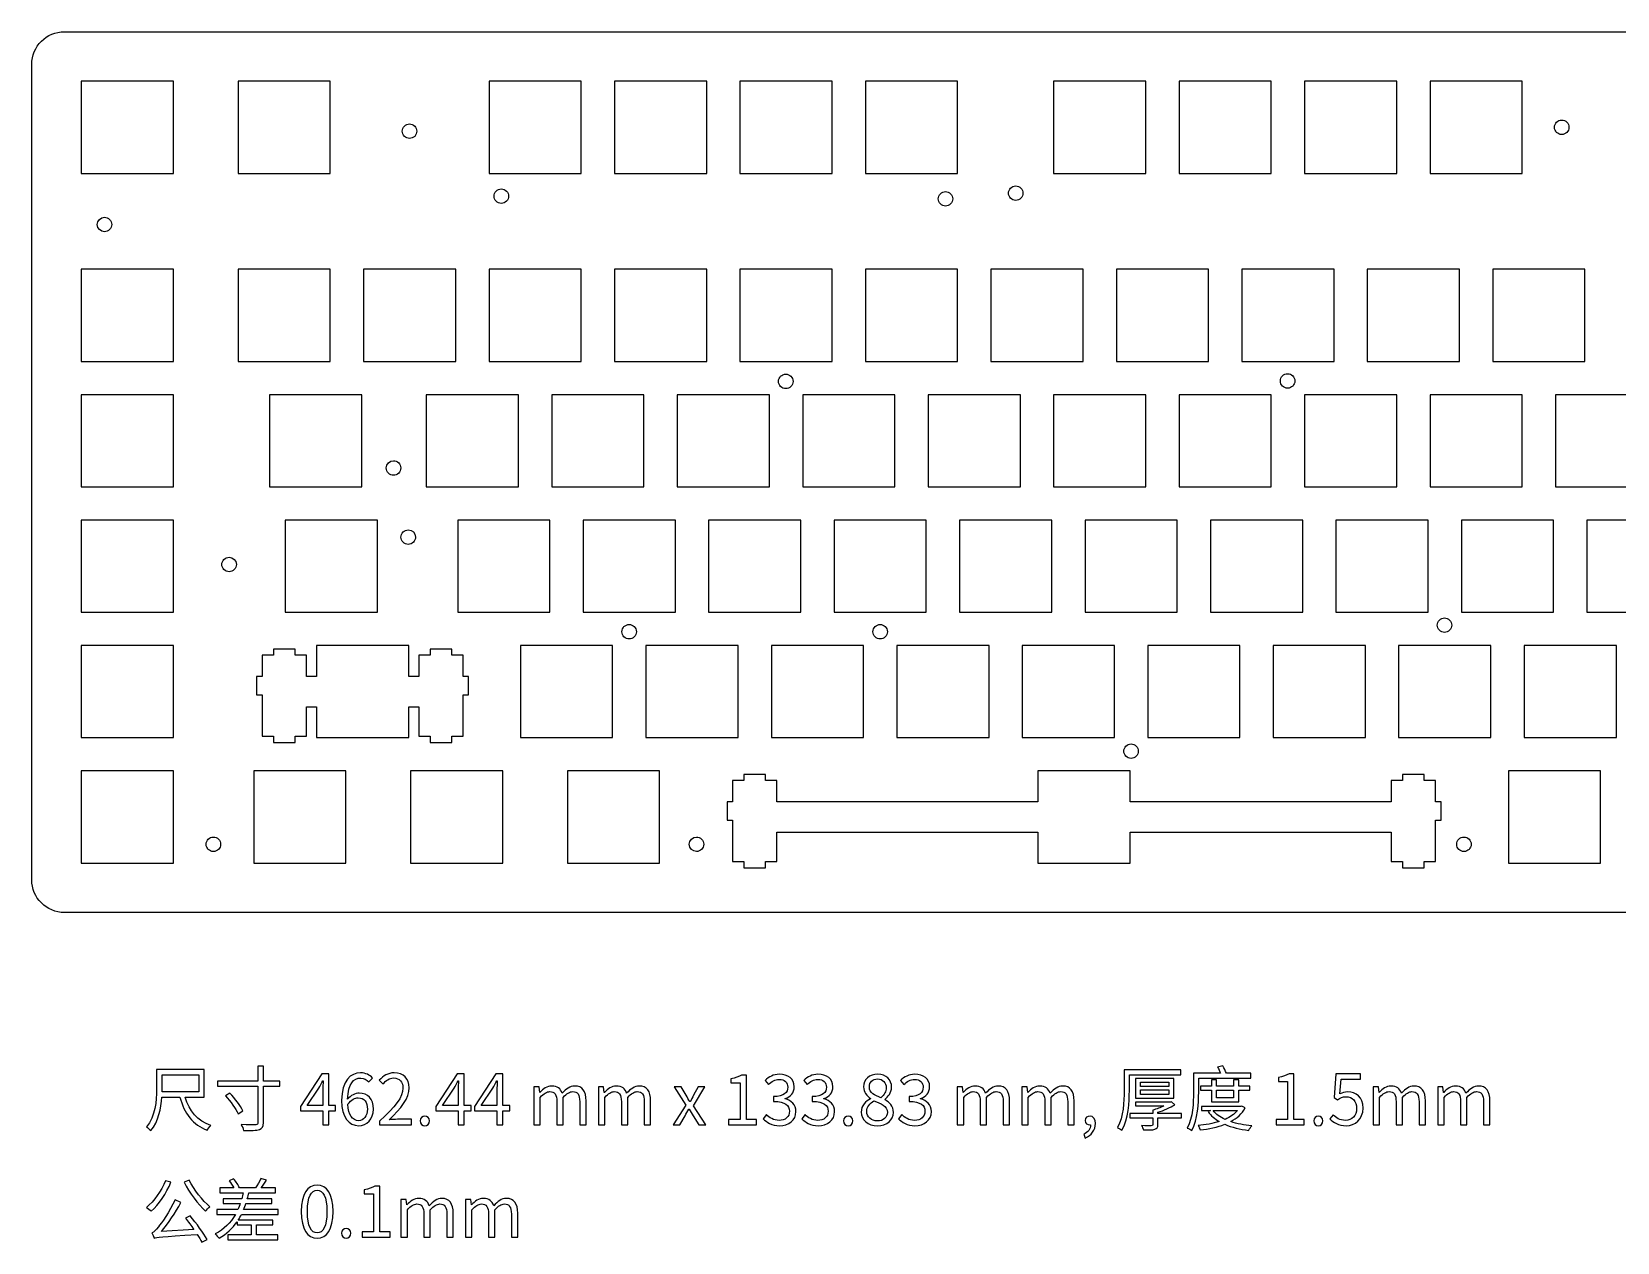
# Model space of a CAD drawing. Extents: x 0 to 462, y 16 to 200.
# Drawn here: x 0 to 240.7, y 16.1 to 200 of the extents above; entities that cross this region are included whole.
import ezdxf

# ---------------------------------------------------------------- set-up
doc = ezdxf.new("R2010")
doc.units = 0
doc.layers.get('0').update_dxf_attribs({"linetype": 'CONTINUOUS'})

msp = doc.modelspace()

# ---------------------------------------------------------------- linework, layer by layer
at = {"color": 7}
for points in [[(5, 200.000002), (457.44, 200.000002)], [(0, 71.17), (0, 195.000002)], [(457.44, 66.17), (5, 66.17)], [(18.940913, 42.30871), (18.940913, 39.31372)], [(23.311692, 38.14959), (26.169102, 38.14959), (26.169102, 42.30871), (18.940913, 42.30871)], [(34.349761, 42.81669), (34.349761, 40.56251), (28.190455, 40.56251), (28.190455, 39.77937), (34.349761, 39.77937), (34.349761, 34.26563)], [(35.185818, 34.26566), (35.185818, 39.7794), (37.683406, 39.7794), (37.683406, 40.56254), (35.185818, 40.56254), (35.185818, 42.81672), (34.349761, 42.81669)], [(51.197911, 40.43552), (51.748227, 41.02816)], [(105.81682, 33.92697), (110.07119, 33.92697), (110.07119, 34.73128), (108.51548, 34.73128), (108.51548, 41.47265), (107.77467, 41.47265)], [(165.87539, 42.26638), (165.87539, 39.14439)], [(166.65853, 39.14439), (166.65853, 41.52557), (174.4582, 41.52557), (174.4582, 42.26638), (165.87539, 42.26638)], [(180.49052, 41.76897), (176.3949, 41.76897), (176.3949, 38.87982)], [(177.18862, 38.8904), (177.18862, 41.01758), (185.09413, 41.01758), (185.09413, 41.76897), (181.39008, 41.76897)], [(180.86093, 42.86961), (180.0672, 42.67911)], [(188.94634, 33.92697), (193.20071, 33.92697), (193.20071, 34.73128), (191.64501, 34.73128), (191.64501, 41.68431), (190.9042, 41.68431)], [(189.29558, 41.13399), (189.29558, 40.52018), (190.68196, 40.52018), (190.68196, 34.73128), (188.94634, 34.73128), (188.94634, 33.92697)], [(198.64038, 38.61524), (198.84145, 40.85884), (201.76236, 40.85884), (201.76236, 41.68431), (197.99481, 41.68431), (197.74082, 38.06492), (198.25939, 37.73685)], [(30.074229, 38.72107), (29.4075, 38.30833)], [(44.191961, 36.8373), (41.810786, 36.8373), (43.578147, 39.48305)], [(44.191964, 39.21847), (44.191961, 36.8373)], [(44.202544, 40.62601), (44.244874, 40.62601)], [(52.7642, 40.68949), (53.325099, 40.13917)], [(64.754739, 36.8373), (62.373564, 36.8373), (64.140925, 39.48305)], [(64.754742, 39.21847), (64.754739, 36.8373)], [(64.765322, 40.62601), (64.807652, 40.62601)], [(70.628309, 36.8373), (68.247134, 36.8373), (70.014495, 39.48305)], [(70.628312, 39.21847), (70.628309, 36.8373)], [(70.638892, 40.62601), (70.681222, 40.62601)], [(77.158034, 38.83748), (77.136864, 38.83748), (77.041614, 39.67354), (76.247889, 39.67354), (76.247896, 33.92697)], [(86.957896, 38.83748), (86.936726, 38.83748), (86.841476, 39.67354), (86.047751, 39.67354), (86.047758, 33.92697)], [(99.371786, 38.41416), (98.599227, 39.67354), (97.5515, 39.67354), (99.297695, 36.92196), (97.403338, 33.92697)], [(100.451245, 35.27101), (101.297885, 33.92697), (102.356185, 33.92697), (100.461825, 36.82671), (102.208025, 39.67354), (101.202635, 39.67354), (100.493575, 38.41416)], [(106.16606, 40.91175), (106.16606, 40.29794), (107.55243, 40.29794), (107.55243, 34.73128), (105.81682, 34.73128), (105.81682, 33.92697)], [(111.35174, 40.66831), (111.8703, 40.0545)], [(117.2253, 40.66831), (117.74387, 40.0545)], [(131.91451, 40.66831), (132.43308, 40.0545)], [(141.44981, 38.83748), (141.42861, 38.83748), (141.33341, 39.67354), (140.53968, 39.67354), (140.53967, 33.92697)], [(151.24967, 38.83748), (151.22847, 38.83748), (151.13327, 39.67354), (150.33955, 39.67354), (150.33954, 33.92697)], [(204.58802, 38.83748), (204.56682, 38.83748), (204.47162, 39.67354), (203.67789, 39.67354), (203.67788, 33.92697)], [(214.38789, 38.83748), (214.36669, 38.83748), (214.27149, 39.67354), (213.47776, 39.67354), (213.47775, 33.92697)], [(19.755804, 38.14959), (22.496801, 38.14959)], [(76.247896, 33.92697), (77.221532, 33.92697), (77.221532, 38.09667)], [(79.729703, 37.44053), (79.729703, 33.92697), (80.692756, 33.92697), (80.692756, 38.09667)], [(83.21151, 37.44053), (83.21151, 33.92697), (84.174563, 33.92697), (84.174563, 37.56752)], [(86.047758, 33.92697), (87.021394, 33.92697), (87.021394, 38.09667)], [(89.529565, 37.44053), (89.529565, 33.92697), (90.492618, 33.92697), (90.492618, 38.09667)], [(93.011372, 37.44053), (93.011372, 33.92697), (93.974425, 33.92697), (93.974425, 37.56752)], [(99.77393, 36.29756), (99.82685, 36.29756)], [(99.985595, 37.45111), (99.932685, 37.45111)], [(112.64286, 38.22364), (112.64286, 37.47225)], [(114.39964, 37.86385), (114.39964, 37.90615)], [(118.51643, 38.22364), (118.51643, 37.47225)], [(120.27321, 37.86385), (120.27321, 37.90615)], [(127.35324, 37.93789), (127.35324, 37.89559)], [(129.53334, 37.74743), (129.53334, 37.78973)], [(133.20564, 38.22364), (133.20564, 37.47225)], [(134.96242, 37.86385), (134.96242, 37.90615)], [(140.53967, 33.92697), (141.51331, 33.92697), (141.51331, 38.09667)], [(144.02148, 37.44053), (144.02148, 33.92697), (144.98453, 33.92697), (144.98453, 38.09667)], [(147.50328, 37.44053), (147.50328, 33.92697), (148.46634, 33.92697), (148.46634, 37.56752)], [(150.33954, 33.92697), (151.31317, 33.92697), (151.31317, 38.09667)], [(153.82134, 37.44053), (153.82134, 33.92697), (154.7844, 33.92697), (154.7844, 38.09667)], [(157.30315, 37.44053), (157.30315, 33.92697), (158.2662, 33.92697), (158.2662, 37.56752)], [(170.21442, 36.15998), (170.21442, 35.63083), (166.72203, 35.63083), (166.72203, 34.99585), (170.21442, 34.99585), (170.21442, 33.97989)], [(173.55865, 36.98547), (173.07183, 37.40879), (172.9025, 37.36649), (167.57925, 37.36649), (167.57925, 36.78442), (171.91828, 36.78442)], [(184.2369, 36.49864), (183.7395, 36.76322), (183.60192, 36.73152), (177.59078, 36.73147)], [(177.59078, 36.73147), (177.59078, 36.07532), (178.96657, 36.07532), (178.60675, 35.92716)], [(203.67788, 33.92697), (204.65152, 33.92697), (204.65152, 38.09667)], [(207.15969, 37.44053), (207.15969, 33.92697), (208.12274, 33.92697), (208.12274, 38.09667)], [(210.6415, 37.44053), (210.6415, 33.92697), (211.60455, 33.92697), (211.60455, 37.56752)], [(213.47775, 33.92697), (214.45139, 33.92697), (214.45139, 38.09667)], [(216.95956, 37.44053), (216.95956, 33.92697), (217.92261, 33.92697), (217.92261, 38.09667)], [(220.44136, 37.44053), (220.44136, 33.92697), (221.40442, 33.92697), (221.40442, 37.56752)], [(31.344189, 35.60967), (32.063833, 36.06474)], [(52.806532, 33.92697), (57.685295, 33.92697), (57.685295, 34.76303), (55.536946, 34.76303)], [(52.806532, 34.49843), (52.806532, 33.92697)], [(97.403338, 33.92697), (98.419306, 33.92697), (99.191865, 35.27101)], [(111.5634, 35.48264), (111.066, 34.85825)], [(117.43696, 35.48264), (116.93956, 34.85825)], [(132.12617, 35.48264), (131.62877, 34.85825)], [(160.66855, 33.90581), (160.78496, 33.91641)], [(170.98698, 33.95873), (170.98698, 34.99586), (174.59578, 34.99586), (174.59578, 35.63084), (170.98698, 35.63084), (170.98698, 35.8425)], [(179.37931, 36.07532), (183.07277, 36.07532)], [(197.60324, 35.45092), (197.11642, 34.81594)], [(159.72666, 32.4877), (159.95949, 31.9162)], [(21.142177, 25.19786), (20.295537, 25.43068)], [(23.90434, 25.51538), (23.131781, 25.19789)], [(30.666877, 24.34066), (28.56086, 24.34066), (28.56086, 23.61044), (32.106165, 23.61044)], [(30.656294, 25.71645), (29.968399, 25.43071)], [(33.979356, 24.34066), (31.545266, 24.34066)], [(32.952805, 23.61044), (36.995511, 23.61044), (36.995511, 24.34066), (34.857745, 24.34066)], [(35.65147, 25.49421), (34.783664, 25.75879)], [(50.150194, 16.8479), (54.40456, 16.8479), (54.40456, 17.65221), (52.848859, 17.65221), (52.848859, 24.60524), (52.108049, 24.60524)], [(22.655546, 22.1394), (21.78774, 22.5098)], [(31.883922, 22.7003), (29.068844, 22.7003), (29.068844, 21.99124), (31.672262, 21.99124)], [(32.518902, 21.99124), (36.476944, 21.99124), (36.476944, 22.7003), (32.730562, 22.7003)], [(50.499433, 24.05492), (50.499433, 23.44111), (51.885806, 23.44111), (51.885806, 17.65221), (50.150194, 17.65221), (50.150194, 16.8479)], [(56.97623, 21.75841), (56.95506, 21.75841), (56.85981, 22.59447), (56.066085, 22.59447), (56.066092, 16.8479)], [(66.776096, 21.75841), (66.754926, 21.75841), (66.659676, 22.59447), (65.865951, 22.59447), (65.865958, 16.8479)], [(24.073668, 20.0863), (23.332858, 19.74764)], [(31.301857, 21.04935), (28.084625, 21.04935), (28.084625, 20.30854), (30.931452, 20.30854)], [(31.185444, 19.18674), (31.185444, 18.71051), (33.32321, 18.71051), (33.32321, 17.19714), (29.788488, 17.19714), (29.788488, 16.45633), (37.365916, 16.45633), (37.365916, 17.19714), (34.148684, 17.19714), (34.148684, 18.71051), (36.593357, 18.71051), (36.593357, 19.45132), (31.354772, 19.45132)], [(31.84159, 20.30854), (37.397665, 20.30854), (37.397665, 21.04935), (32.180246, 21.04935)], [(56.066092, 16.8479), (57.039728, 16.8479), (57.039728, 21.0176)], [(59.547899, 20.36146), (59.547899, 16.8479), (60.510952, 16.8479), (60.510952, 21.0176)], [(63.029706, 20.36146), (63.029706, 16.8479), (63.992759, 16.8479), (63.992759, 20.48845)], [(65.865958, 16.8479), (66.839594, 16.8479), (66.839594, 21.0176)], [(69.347765, 20.36146), (69.347765, 16.8479), (70.310818, 16.8479), (70.310818, 21.0176)], [(72.829572, 20.36146), (72.829572, 16.8479), (73.792625, 16.8479), (73.792625, 20.48845)], [(24.634567, 18.00145), (19.681723, 17.71571)], [(25.841029, 16.07534), (26.624171, 16.49866)]]:
    msp.add_lwpolyline(points, dxfattribs=at)
for points in [[(5, 200.000002)], [(7.526, 192.474), (7.526, 178.474), (21.526, 178.474), (21.526, 192.474)], [(31.338, 192.474), (31.338, 178.474), (45.338, 178.474), (45.338, 192.474)], [(69.438, 192.474), (69.438, 178.474), (83.438, 178.474), (83.438, 192.474)], [(88.488, 192.474), (88.488, 178.474), (102.49, 178.474), (102.49, 192.474)], [(107.54, 192.474), (107.54, 178.474), (121.54, 178.474), (121.54, 192.474)], [(126.59, 192.474), (126.59, 178.474), (140.59, 178.474), (140.59, 192.474)], [(155.16, 192.474), (155.16, 178.474), (169.16, 178.474), (169.16, 192.474)], [(174.21, 192.474), (174.21, 178.474), (188.21, 178.474), (188.21, 192.474)], [(193.26, 192.474), (193.26, 178.474), (207.26, 178.474), (207.26, 192.474)], [(212.31, 192.474), (212.31, 178.474), (226.31, 178.474), (226.31, 192.474)], [(233.41, 185.474)], [(58.469, 184.879)], [(72.401003, 175.013)], [(139.85, 174.605)], [(150.51, 175.474001)], [(12.153, 170.702999)], [(7.526, 163.899), (7.526, 149.899), (21.526, 149.899), (21.526, 163.899)], [(31.338, 163.899), (31.338, 149.899), (45.338, 149.899), (45.338, 163.899)], [(50.388, 163.899), (50.388, 149.899), (64.388, 149.899), (64.388, 163.899)], [(69.438, 163.899), (69.438, 149.899), (83.438, 149.899), (83.438, 163.899)], [(88.488, 163.899), (88.488, 149.899), (102.49, 149.899), (102.49, 163.899)], [(107.54, 163.899), (107.54, 149.899), (121.54, 149.899), (121.54, 163.899)], [(126.59, 163.899), (126.59, 149.899), (140.59, 149.899), (140.59, 163.899)], [(145.64, 163.899), (145.64, 149.899), (159.64, 149.899), (159.64, 163.899)], [(164.69, 163.899), (164.69, 149.899), (178.69, 149.899), (178.69, 163.899)], [(183.74, 163.899), (183.74, 149.899), (197.74, 149.899), (197.74, 163.899)], [(202.79, 163.899), (202.79, 149.899), (216.79, 149.899), (216.79, 163.899)], [(221.84, 163.899), (221.84, 149.899), (235.84, 149.899), (235.84, 163.899)], [(115.59, 146.868999)], [(191.79, 146.939999)], [(7.526, 144.849), (7.526, 130.849), (21.526, 130.849), (21.526, 144.849)], [(36.101, 144.849), (36.101, 130.849), (50.101, 130.849), (50.101, 144.849)], [(59.913, 144.849), (59.913, 130.849), (73.913, 130.849), (73.913, 144.849)], [(78.963, 144.849), (78.963, 130.849), (92.963, 130.849), (92.963, 144.849)], [(98.013, 144.849), (98.013, 130.849), (112.01, 130.849), (112.01, 144.849)], [(117.06, 144.849), (117.06, 130.849), (131.06, 130.849), (131.06, 144.849)], [(136.11, 144.849), (136.11, 130.849), (150.11, 130.849), (150.11, 144.849)], [(155.16, 144.849), (155.16, 130.849), (169.16, 130.849), (169.16, 144.849)], [(174.21, 144.849), (174.21, 130.849), (188.21, 130.849), (188.21, 144.849)], [(193.26, 144.849), (193.26, 130.849), (207.26, 130.849), (207.26, 144.849)], [(212.31, 144.849), (212.31, 130.849), (226.31, 130.849), (226.31, 144.849)], [(231.36, 144.849), (231.36, 130.849), (245.36, 130.849), (245.36, 144.849)], [(56.038999, 133.714996)], [(7.526, 125.799), (7.526, 111.799), (21.526, 111.799), (21.526, 125.799)], [(38.482, 125.799), (38.482, 111.799), (52.482, 111.799), (52.482, 125.799)], [(64.676, 125.799), (64.676, 111.799), (78.676, 111.799), (78.676, 125.799)], [(83.726, 125.799), (83.726, 111.799), (97.726, 111.799), (97.726, 125.799)], [(102.78, 125.799), (102.78, 111.799), (116.78, 111.799), (116.78, 125.799)], [(121.83, 125.799), (121.83, 111.799), (135.83, 111.799), (135.83, 125.799)], [(140.88, 125.799), (140.88, 111.799), (154.88, 111.799), (154.88, 125.799)], [(159.93, 125.799), (159.93, 111.799), (173.93, 111.799), (173.93, 125.799)], [(178.98, 125.799), (178.98, 111.799), (192.98, 111.799), (192.98, 125.799)], [(198.03, 125.799), (198.03, 111.799), (212.03, 111.799), (212.03, 125.799)], [(217.08, 125.799), (217.08, 111.799), (231.08, 111.799), (231.08, 125.799)], [(236.13, 125.799), (236.13, 111.799), (250.13, 111.799), (250.13, 125.799)], [(58.269998, 123.213997)], [(31.069, 119.058998)], [(91.806001, 108.836998)], [(129.93, 108.836998)], [(215.60999, 109.836998)], [(7.526, 106.749), (7.526, 92.75), (21.526, 92.75), (21.526, 106.749)], [(34.969, 105.279), (34.969, 102.049), (34.144, 102.049), (34.144, 99.25), (34.969, 99.25), (34.969, 92.98), (36.694, 92.98), (36.694, 92), (39.994, 92), (39.994, 92.98), (41.719, 92.98), (41.719, 97.45), (43.244, 97.45), (43.244, 92.75), (57.244, 92.75), (57.244, 97.45), (58.769, 97.45), (58.769, 92.98), (60.494, 92.98), (60.494, 92), (63.794, 92), (63.794, 92.98), (65.519, 92.98), (65.519, 99.25), (66.344, 99.25), (66.344, 102.049), (65.519, 102.049), (65.519, 105.279), (63.794, 105.279), (63.794, 106.199), (60.494, 106.199), (60.494, 105.279), (58.769, 105.279), (58.769, 102.049), (57.244, 102.049), (57.244, 106.749), (43.244, 106.749), (43.244, 102.049), (41.719, 102.049), (41.719, 105.279), (39.994, 105.279), (39.994, 106.199), (36.694, 106.199), (36.694, 105.279)], [(74.201, 106.749), (74.201, 92.75), (88.201, 92.75), (88.201, 106.749)], [(93.251, 106.749), (93.251, 92.75), (107.25, 92.75), (107.25, 106.749)], [(112.3, 106.749), (112.3, 92.75), (126.3, 92.75), (126.3, 106.749)], [(131.35, 106.749), (131.35, 92.75), (145.35, 92.75), (145.35, 106.749)], [(150.4, 106.749), (150.4, 92.75), (164.4, 92.75), (164.4, 106.749)], [(169.45, 106.749), (169.45, 92.75), (183.45, 92.75), (183.45, 106.749)], [(188.5, 106.749), (188.5, 92.75), (202.5, 92.75), (202.5, 106.749)], [(207.55, 106.749), (207.55, 92.75), (221.55, 92.75), (221.55, 106.749)], [(226.6, 106.749), (226.6, 92.75), (240.6, 92.75), (240.6, 106.749)], [(168.02, 90.69)], [(7.526, 87.7), (7.526, 73.7), (21.526, 73.7), (21.526, 87.7)], [(33.719, 87.7), (33.719, 73.7), (47.719, 73.7), (47.719, 87.7)], [(57.532, 87.7), (57.532, 73.7), (71.532, 73.7), (71.532, 87.7)], [(81.344, 87.7), (81.344, 73.7), (95.344, 73.7), (95.344, 87.7)], [(106.41, 86.23), (106.41, 83), (105.58, 83), (105.58, 80.2), (106.41, 80.2), (106.41, 73.93), (108.13, 73.93), (108.13, 72.95), (111.43, 72.95), (111.43, 73.93), (113.16, 73.93), (113.16, 78.4), (152.78, 78.4), (152.78, 73.7), (166.78, 73.7), (166.78, 78.4), (206.41, 78.4), (206.41, 73.93), (208.13, 73.93), (208.13, 72.95), (211.43, 72.95), (211.43, 73.93), (213.16, 73.93), (213.16, 80.2), (213.98, 80.2), (213.98, 83), (213.16, 83), (213.16, 86.23), (211.43, 86.23), (211.43, 87.15), (208.13, 87.15), (208.13, 86.23), (206.41, 86.23), (206.41, 83), (166.78, 83), (166.78, 87.7), (152.78, 87.7), (152.78, 83), (113.16, 83), (113.16, 86.23), (111.43, 86.23), (111.43, 87.15), (108.13, 87.15), (108.13, 86.23)], [(224.22, 87.7), (224.22, 73.7), (238.22, 73.7), (238.22, 87.7)], [(28.682001, 76.55)], [(102.04, 76.55)], [(218.56001, 76.55)], [(19.787553, 41.52557), (25.354211, 41.52557), (25.354211, 38.92215), (19.787553, 38.92215), (19.787553, 39.31372)], [(44.191961, 33.92697), (45.102099, 33.92697), (45.102099, 36.06474), (46.139233, 36.06474), (46.139233, 36.8373), (45.102099, 36.8373), (45.102099, 41.68431), (44.033216, 41.68431), (40.805401, 36.69972), (40.805401, 36.06474), (44.191961, 36.06474)], [(64.754739, 33.92697), (65.664877, 33.92697), (65.664877, 36.06474), (66.702011, 36.06474), (66.702011, 36.8373), (65.664877, 36.8373), (65.664877, 41.68431), (64.595994, 41.68431), (61.368179, 36.69972), (61.368179, 36.06474), (64.754739, 36.06474)], [(70.628309, 33.92697), (71.538447, 33.92697), (71.538447, 36.06474), (72.575581, 36.06474), (72.575581, 36.8373), (71.538447, 36.8373), (71.538447, 41.68431), (70.469564, 41.68431), (67.241749, 36.69972), (67.241749, 36.06474), (70.628309, 36.06474)], [(167.611, 40.96467), (167.611, 37.96968), (173.41049, 37.96968), (173.41049, 40.96467)], [(168.37298, 40.42493), (172.63793, 40.42493), (172.63793, 39.73704), (168.37298, 39.73704)], [(168.37298, 39.21847), (172.63793, 39.21847), (172.63793, 38.51999), (168.37298, 38.51999)], [(179.14648, 40.74242), (179.14648, 39.8217), (177.44262, 39.8217), (177.44262, 39.16556), (179.14648, 39.16556), (179.14648, 37.40878), (183.26327, 37.40878), (183.26327, 39.16556), (184.97771, 39.16556), (184.97771, 39.8217), (183.26327, 39.8217), (183.26327, 40.74242), (182.48012, 40.74242), (182.48012, 39.8217), (179.90846, 39.8217), (179.90846, 40.74242)], [(182.48012, 39.16556), (182.48012, 38.04376), (179.90846, 38.04376), (179.90846, 39.16556)], [(47.991262, 37.03837)], [(128.94069, 38.03318)], [(170.21442, 36.16002)], [(49.652793, 33.78939)], [(59.685482, 33.78939)], [(113.54242, 33.78936)], [(119.41598, 33.78936)], [(123.97726, 33.78939)], [(128.41154, 33.78938)], [(128.42212, 34.50904)], [(134.10519, 33.78936)], [(195.35964, 33.78939)], [(199.60343, 33.78939)], [(23.90434, 25.51538)], [(43.345321, 17.49346)], [(18.570508, 16.69974)], [(43.345321, 16.71032)], [(47.747853, 16.71032)]]:
    msp.add_lwpolyline(points, close=True, dxfattribs=at)
for points in [[(0, 195.000002), (0, 197.770002), (2.23, 200.000002), (5, 200.000002)], [(56.268999, 184.879), (56.268999, 185.170738), (56.384892, 185.450527), (56.591182, 185.656817)], [(56.591182, 185.656817), (56.797472, 185.863107), (57.077261, 185.979), (57.368999, 185.979)], [(57.368999, 185.979), (57.660737, 185.979), (57.940527, 185.863108), (58.146817, 185.656818)], [(58.146817, 185.656818), (58.353107, 185.450528), (58.469, 185.170738), (58.469, 184.879)], [(231.21, 185.474), (231.21, 185.765738), (231.325893, 186.045527), (231.532183, 186.251817)], [(231.532183, 184.696183), (231.325893, 184.902473), (231.21, 185.182262), (231.21, 185.474)], [(231.532183, 186.251817), (231.738473, 186.458107), (232.018262, 186.574), (232.31, 186.574)], [(232.31, 186.574), (232.601738, 186.574), (232.881527, 186.458107), (233.087817, 186.251817)], [(233.087817, 186.251817), (233.294107, 186.045527), (233.41, 185.765738), (233.41, 185.474)], [(233.41, 185.474), (233.41, 185.182262), (233.294107, 184.902473), (233.087817, 184.696183)], [(56.591182, 184.101183), (56.384892, 184.307473), (56.268999, 184.587262), (56.268999, 184.879)], [(57.368999, 183.779), (57.077261, 183.779), (56.797472, 183.894893), (56.591182, 184.101183)], [(58.146817, 184.101182), (57.940527, 183.894892), (57.660737, 183.779), (57.368999, 183.779)], [(58.469, 184.879), (58.469, 184.587262), (58.353107, 184.307472), (58.146817, 184.101182)], [(232.31, 184.374), (232.018262, 184.374), (231.738473, 184.489893), (231.532183, 184.696183)], [(233.087817, 184.696183), (232.881527, 184.489893), (232.601738, 184.374), (232.31, 184.374)], [(70.201002, 175.013), (70.201002, 175.304738), (70.316894, 175.584528), (70.523185, 175.790818)], [(70.523185, 175.790818), (70.729475, 175.997109), (71.009265, 176.113001), (71.301003, 176.113001)], [(71.301003, 176.113001), (71.592741, 176.113001), (71.872531, 175.997108), (72.078821, 175.790818)], [(72.078821, 175.790818), (72.285111, 175.584528), (72.401003, 175.304738), (72.401003, 175.013)], [(148.31, 175.474001), (148.31, 175.765739), (148.425893, 176.045528), (148.632183, 176.251818)], [(148.632183, 176.251818), (148.838473, 176.458108), (149.118262, 176.574001), (149.41, 176.574001)], [(149.41, 176.574001), (149.701738, 176.574001), (149.981527, 176.458108), (150.187817, 176.251818)], [(150.187817, 176.251818), (150.394107, 176.045528), (150.51, 175.765739), (150.51, 175.474001)], [(70.523185, 174.235182), (70.316895, 174.441472), (70.201002, 174.721262), (70.201002, 175.013)], [(71.301003, 173.913), (71.009265, 173.913), (70.729475, 174.028892), (70.523185, 174.235182)], [(72.07882, 174.235183), (71.87253, 174.028893), (71.592741, 173.913), (71.301003, 173.913)], [(72.401003, 175.013), (72.401003, 174.721262), (72.28511, 174.441473), (72.07882, 174.235183)], [(137.65, 174.605), (137.65, 174.896738), (137.765893, 175.176527), (137.972183, 175.382817)], [(137.972183, 173.827183), (137.765893, 174.033473), (137.65, 174.313262), (137.65, 174.605)], [(137.972183, 175.382817), (138.178473, 175.589107), (138.458262, 175.705), (138.75, 175.705)], [(138.75, 173.505), (138.458262, 173.505), (138.178473, 173.620893), (137.972183, 173.827183)], [(138.75, 175.705), (139.041738, 175.705), (139.321527, 175.589107), (139.527817, 175.382817)], [(139.527817, 173.827183), (139.321527, 173.620893), (139.041738, 173.505), (138.75, 173.505)], [(139.527817, 175.382817), (139.734107, 175.176527), (139.85, 174.896738), (139.85, 174.605)], [(139.85, 174.605), (139.85, 174.313262), (139.734107, 174.033473), (139.527817, 173.827183)], [(148.632183, 174.696184), (148.425893, 174.902474), (148.31, 175.182263), (148.31, 175.474001)], [(149.41, 174.374001), (149.118262, 174.374001), (148.838473, 174.489894), (148.632183, 174.696184)], [(150.187817, 174.696184), (149.981527, 174.489894), (149.701738, 174.374001), (149.41, 174.374001)], [(150.51, 175.474001), (150.51, 175.182263), (150.394107, 174.902474), (150.187817, 174.696184)], [(9.953, 170.702999), (9.953, 171.310512), (10.445487, 171.802999), (11.053, 171.802999)], [(11.053, 171.802999), (11.344738, 171.802999), (11.624527, 171.687106), (11.830817, 171.480816)], [(11.830817, 171.480816), (12.037107, 171.274526), (12.153, 170.994737), (12.153, 170.702999)], [(11.053, 169.602999), (10.445487, 169.602999), (9.953, 170.095486), (9.953, 170.702999)], [(11.830817, 169.925182), (11.624527, 169.718892), (11.344738, 169.602999), (11.053, 169.602999)], [(12.153, 170.702999), (12.153, 170.411261), (12.037107, 170.131472), (11.830817, 169.925182)], [(113.39, 146.868999), (113.39, 147.160737), (113.505892, 147.440527), (113.712182, 147.646817)], [(113.712183, 146.091182), (113.505893, 146.297472), (113.39, 146.577261), (113.39, 146.868999)], [(113.712182, 147.646817), (113.918472, 147.853107), (114.198262, 147.969), (114.49, 147.969)], [(114.49, 147.969), (114.781738, 147.969), (115.061528, 147.853107), (115.267818, 147.646817)], [(115.59, 146.868999), (115.59, 146.577261), (115.474107, 146.297472), (115.267817, 146.091182)], [(115.267818, 147.646817), (115.474108, 147.440527), (115.59, 147.160737), (115.59, 146.868999)], [(189.59, 146.939999), (189.59, 147.231737), (189.705893, 147.511526), (189.912183, 147.717816)], [(189.912183, 146.162182), (189.705893, 146.368472), (189.59, 146.648261), (189.59, 146.939999)], [(189.912183, 147.717816), (190.118473, 147.924106), (190.398262, 148.039999), (190.69, 148.039999)], [(190.69, 148.039999), (190.981738, 148.039999), (191.261527, 147.924106), (191.467817, 147.717816)], [(191.467817, 147.717816), (191.674107, 147.511526), (191.79, 147.231737), (191.79, 146.939999)], [(191.79, 146.939999), (191.79, 146.648261), (191.674107, 146.368472), (191.467817, 146.162182)], [(114.49, 145.768999), (114.198262, 145.768999), (113.918473, 145.884892), (113.712183, 146.091182)], [(115.267817, 146.091182), (115.061527, 145.884892), (114.781738, 145.768999), (114.49, 145.768999)], [(190.69, 145.839999), (190.398262, 145.839999), (190.118473, 145.955892), (189.912183, 146.162182)], [(191.467817, 146.162182), (191.261527, 145.955892), (190.981738, 145.839999), (190.69, 145.839999)], [(53.838999, 133.714996), (53.838999, 134.322509), (54.331486, 134.814996), (54.938999, 134.814996)], [(54.161182, 132.937179), (53.954892, 133.143469), (53.838999, 133.423258), (53.838999, 133.714996)], [(54.938999, 132.614996), (54.647261, 132.614996), (54.367472, 132.730889), (54.161182, 132.937179)], [(54.938999, 134.814996), (55.230737, 134.814996), (55.510526, 134.699103), (55.716816, 134.492813)], [(55.716816, 132.937179), (55.510526, 132.730889), (55.230737, 132.614996), (54.938999, 132.614996)], [(55.716816, 134.492813), (55.923106, 134.286523), (56.038999, 134.006734), (56.038999, 133.714996)], [(56.038999, 133.714996), (56.038999, 133.423258), (55.923106, 133.143469), (55.716816, 132.937179)], [(56.069998, 123.213997), (56.069998, 123.505735), (56.185891, 123.785524), (56.392181, 123.991814)], [(56.392181, 122.43618), (56.185891, 122.64247), (56.069998, 122.922259), (56.069998, 123.213997)], [(56.392181, 123.991814), (56.598471, 124.198104), (56.87826, 124.313997), (57.169998, 124.313997)], [(57.169998, 124.313997), (57.777511, 124.313997), (58.269998, 123.82151), (58.269998, 123.213997)], [(58.269998, 123.213997), (58.269998, 122.922259), (58.154105, 122.64247), (57.947815, 122.43618)], [(57.169998, 122.113997), (56.87826, 122.113997), (56.598471, 122.22989), (56.392181, 122.43618)], [(57.947815, 122.43618), (57.741525, 122.22989), (57.461736, 122.113997), (57.169998, 122.113997)], [(28.869, 119.058998), (28.869, 119.350736), (28.984893, 119.630525), (29.191183, 119.836815)], [(29.191183, 118.281181), (28.984893, 118.487471), (28.869, 118.76726), (28.869, 119.058998)], [(29.191183, 119.836815), (29.397473, 120.043105), (29.677262, 120.158998), (29.969, 120.158998)], [(29.969, 117.958998), (29.677262, 117.958998), (29.397473, 118.074891), (29.191183, 118.281181)], [(29.969, 120.158998), (30.576513, 120.158998), (31.069, 119.666511), (31.069, 119.058998)], [(30.746817, 118.281181), (30.540527, 118.074891), (30.260738, 117.958998), (29.969, 117.958998)], [(31.069, 119.058998), (31.069, 118.76726), (30.953107, 118.487471), (30.746817, 118.281181)], [(213.732173, 110.614815), (213.938463, 110.821105), (214.218252, 110.936998), (214.50999, 110.936998)], [(214.50999, 110.936998), (214.801728, 110.936998), (215.081517, 110.821105), (215.287807, 110.614815)], [(89.606001, 108.836998), (89.606001, 109.128736), (89.721894, 109.408525), (89.928184, 109.614815)], [(89.928184, 108.059181), (89.721894, 108.265471), (89.606001, 108.54526), (89.606001, 108.836998)], [(89.928184, 109.614815), (90.134474, 109.821105), (90.414263, 109.936998), (90.706001, 109.936998)], [(90.706001, 109.936998), (90.997739, 109.936998), (91.277528, 109.821105), (91.483818, 109.614815)], [(91.483818, 109.614815), (91.690108, 109.408525), (91.806001, 109.128736), (91.806001, 108.836998)], [(91.806001, 108.836998), (91.806001, 108.54526), (91.690108, 108.265471), (91.483818, 108.059181)], [(127.73, 108.836998), (127.73, 109.128736), (127.845893, 109.408525), (128.052183, 109.614815)], [(128.052183, 108.059181), (127.845893, 108.265471), (127.73, 108.54526), (127.73, 108.836998)], [(128.052183, 109.614815), (128.258473, 109.821105), (128.538262, 109.936998), (128.83, 109.936998)], [(128.83, 109.936998), (129.121738, 109.936998), (129.401527, 109.821105), (129.607817, 109.614815)], [(129.607817, 109.614815), (129.814107, 109.408525), (129.93, 109.128736), (129.93, 108.836998)], [(129.93, 108.836998), (129.93, 108.54526), (129.814107, 108.265471), (129.607817, 108.059181)], [(213.40999, 109.836998), (213.40999, 110.128736), (213.525883, 110.408525), (213.732173, 110.614815)], [(213.732173, 109.059181), (213.525883, 109.265471), (213.40999, 109.54526), (213.40999, 109.836998)], [(214.50999, 108.736998), (214.218252, 108.736998), (213.938463, 108.852891), (213.732173, 109.059181)], [(215.287807, 109.059181), (215.081517, 108.852891), (214.801728, 108.736998), (214.50999, 108.736998)], [(215.287807, 110.614815), (215.494097, 110.408525), (215.60999, 110.128736), (215.60999, 109.836998)], [(215.60999, 109.836998), (215.60999, 109.54526), (215.494097, 109.265471), (215.287807, 109.059181)], [(90.706001, 107.736998), (90.414263, 107.736998), (90.134474, 107.852891), (89.928184, 108.059181)], [(91.483818, 108.059181), (91.277528, 107.852891), (90.997739, 107.736998), (90.706001, 107.736998)], [(128.83, 107.736998), (128.538262, 107.736998), (128.258473, 107.852891), (128.052183, 108.059181)], [(129.607817, 108.059181), (129.401527, 107.852891), (129.121738, 107.736998), (128.83, 107.736998)], [(166.142183, 91.467817), (166.348473, 91.674107), (166.628262, 91.79), (166.92, 91.79)], [(166.92, 91.79), (167.211738, 91.79), (167.491527, 91.674107), (167.697817, 91.467817)], [(165.82, 90.69), (165.82, 90.981738), (165.935893, 91.261527), (166.142183, 91.467817)], [(166.142183, 89.912183), (165.935893, 90.118473), (165.82, 90.398262), (165.82, 90.69)], [(166.92, 89.59), (166.628262, 89.59), (166.348473, 89.705893), (166.142183, 89.912183)], [(167.697817, 89.912183), (167.491527, 89.705893), (167.211738, 89.59), (166.92, 89.59)], [(167.697817, 91.467817), (167.904107, 91.261527), (168.02, 90.981738), (168.02, 90.69)], [(168.02, 90.69), (168.02, 90.398262), (167.904107, 90.118473), (167.697817, 89.912183)], [(26.482001, 76.55), (26.482001, 76.841738), (26.597894, 77.121527), (26.804184, 77.327817)], [(26.804184, 77.327817), (27.010474, 77.534107), (27.290263, 77.65), (27.582001, 77.65)], [(27.582001, 77.65), (27.873739, 77.65), (28.153528, 77.534107), (28.359818, 77.327817)], [(28.359818, 77.327817), (28.566108, 77.121527), (28.682001, 76.841738), (28.682001, 76.55)], [(99.840002, 76.55), (99.840002, 77.157512), (100.332488, 77.649999), (100.94, 77.65)], [(100.94, 77.65), (101.231738, 77.65), (101.511527, 77.534107), (101.717817, 77.327817)], [(101.717817, 77.327817), (101.924107, 77.121527), (102.04, 76.841738), (102.04, 76.55)], [(216.36001, 76.55), (216.36001, 76.841738), (216.475903, 77.121527), (216.682193, 77.327817)], [(216.682193, 77.327817), (216.888483, 77.534107), (217.168272, 77.65), (217.46001, 77.65)], [(217.46001, 77.65), (217.751748, 77.65), (218.031537, 77.534107), (218.237827, 77.327817)], [(218.237827, 77.327817), (218.444117, 77.121527), (218.56001, 76.841738), (218.56001, 76.55)], [(26.804184, 75.772183), (26.597894, 75.978473), (26.482001, 76.258262), (26.482001, 76.55)], [(27.582001, 75.45), (27.290263, 75.45), (27.010474, 75.565893), (26.804184, 75.772183)], [(28.359818, 75.772183), (28.153528, 75.565893), (27.873739, 75.45), (27.582001, 75.45)], [(28.682001, 76.55), (28.682001, 76.258262), (28.566108, 75.978473), (28.359818, 75.772183)], [(100.94, 75.45), (100.332488, 75.450001), (99.840002, 75.942488), (99.840002, 76.55)], [(101.717817, 75.772183), (101.511527, 75.565893), (101.231738, 75.45), (100.94, 75.45)], [(102.04, 76.55), (102.04, 76.258262), (101.924107, 75.978473), (101.717817, 75.772183)], [(216.682193, 75.772183), (216.475903, 75.978473), (216.36001, 76.258262), (216.36001, 76.55)], [(217.46001, 75.45), (217.168272, 75.45), (216.888483, 75.565893), (216.682193, 75.772183)], [(218.237827, 75.772183), (218.031537, 75.565893), (217.751748, 75.45), (217.46001, 75.45)], [(218.56001, 76.55), (218.56001, 76.258262), (218.444117, 75.978473), (218.237827, 75.772183)], [(5, 66.17), (2.23, 66.17), (0, 68.4), (0, 71.17)], [(49.927951, 41.82189), (48.425165, 41.82189), (47.059958, 40.66834), (47.059958, 37.63102)], [(47.970096, 37.81093), (48.012426, 40.21327), (48.890817, 41.02816), (49.970283, 41.02816)], [(51.748227, 41.02816), (51.314324, 41.49382), (50.732259, 41.82189), (49.927951, 41.82189)], [(49.970283, 41.02816), (50.435935, 41.02816), (50.901587, 40.79534), (51.197911, 40.43552)], [(55.050128, 41.82187), (54.065909, 41.82187), (53.388597, 41.37738), (52.7642, 40.68949)], [(53.325099, 40.13917), (53.759002, 40.65774), (54.298735, 41.03873), (54.933715, 41.03873)], [(54.933715, 41.03873), (55.896768, 41.03873), (56.36242, 40.39316), (56.36242, 39.50419)], [(57.31489, 39.54652), (57.31489, 40.92231), (56.436501, 41.82187), (55.050128, 41.82187)], [(107.77467, 41.47265), (107.35135, 41.21866), (106.85395, 41.03875), (106.16606, 40.91175)], [(113.51067, 41.6102), (112.6217, 41.6102), (111.9338, 41.20805), (111.35174, 40.66831)], [(115.77543, 39.70526), (115.77543, 40.91172), (114.82296, 41.6102), (113.51067, 41.6102)], [(119.38423, 41.6102), (118.49526, 41.6102), (117.80737, 41.20805), (117.2253, 40.66831)], [(121.649, 39.70526), (121.649, 40.91172), (120.69653, 41.6102), (119.38423, 41.6102)], [(128.4327, 41.61019), (127.22624, 41.61019), (126.30552, 40.83763), (126.30552, 39.68408)], [(130.55989, 39.61), (130.55989, 40.77413), (129.75558, 41.61019), (128.4327, 41.61019)], [(134.07344, 41.6102), (133.18447, 41.6102), (132.49658, 41.20805), (131.91451, 40.66831)], [(136.33821, 39.70526), (136.33821, 40.91172), (135.38574, 41.6102), (134.07344, 41.6102)], [(180.0672, 42.67911), (180.21536, 42.40395), (180.37411, 42.0653), (180.49052, 41.76897)], [(181.39008, 41.76897), (181.26308, 42.10763), (181.05142, 42.53095), (180.86093, 42.86961)], [(190.9042, 41.68431), (190.48088, 41.4409), (189.98348, 41.26099), (189.29558, 41.13399)], [(18.940913, 39.31372), (18.940913, 37.57811), (18.813917, 35.24985), (17.406378, 33.5989)], [(32.063833, 36.06474), (31.714594, 36.82671), (30.857371, 37.92735), (30.074229, 38.72107)], [(43.578147, 39.48305), (43.80039, 39.86403), (44.01205, 40.25561), (44.202544, 40.62601)], [(44.244874, 40.62601), (44.223704, 40.23444), (44.191964, 39.59946), (44.191964, 39.21847)], [(49.726874, 38.74224), (49.123643, 38.74224), (48.446331, 38.393), (47.970096, 37.81093)], [(51.885806, 36.30815), (51.885806, 37.93793), (51.039166, 38.74224), (49.726874, 38.74224)], [(56.36242, 39.50419), (56.36242, 38.17073), (55.240622, 36.62562), (52.806532, 34.49843)], [(54.266986, 34.68893), (56.087262, 36.41396), (57.31489, 37.99082), (57.31489, 39.54652)], [(64.140925, 39.48305), (64.363168, 39.86403), (64.574828, 40.25561), (64.765322, 40.62601)], [(64.807652, 40.62601), (64.786482, 40.23444), (64.754742, 39.59946), (64.754742, 39.21847)], [(70.014495, 39.48305), (70.236738, 39.86403), (70.448398, 40.25561), (70.638892, 40.62601)], [(70.681222, 40.62601), (70.660052, 40.23444), (70.628312, 39.59946), (70.628312, 39.21847)], [(78.946561, 39.8217), (78.258666, 39.8217), (77.666018, 39.3878), (77.158034, 38.83748)], [(77.221532, 38.09667), (77.740099, 38.68932), (78.226917, 38.97506), (78.66082, 38.97506)], [(78.66082, 38.97506), (79.391047, 38.97506), (79.729703, 38.51999), (79.729703, 37.44053)], [(80.534011, 38.72107), (80.301185, 39.39838), (79.835533, 39.8217), (78.946561, 39.8217)], [(82.438951, 39.8217), (81.72989, 39.8217), (81.137242, 39.36663), (80.534011, 38.72107)], [(80.692756, 38.09667), (81.232489, 38.68932), (81.698141, 38.97506), (82.142627, 38.97506)], [(82.142627, 38.97506), (82.872854, 38.97506), (83.21151, 38.51999), (83.21151, 37.44053)], [(84.174563, 37.56752), (84.174563, 39.02798), (83.613664, 39.8217), (82.438951, 39.8217)], [(88.746423, 39.8217), (88.058528, 39.8217), (87.46588, 39.3878), (86.957896, 38.83748)], [(87.021394, 38.09667), (87.539961, 38.68932), (88.026779, 38.97506), (88.460682, 38.97506)], [(88.460682, 38.97506), (89.190909, 38.97506), (89.529565, 38.51999), (89.529565, 37.44053)], [(90.333873, 38.72107), (90.101047, 39.39838), (89.635395, 39.8217), (88.746423, 39.8217)], [(92.238813, 39.8217), (91.529752, 39.8217), (90.937104, 39.36663), (90.333873, 38.72107)], [(90.492618, 38.09667), (91.032351, 38.68932), (91.498003, 38.97506), (91.942489, 38.97506)], [(91.942489, 38.97506), (92.672716, 38.97506), (93.011372, 38.51999), (93.011372, 37.44053)], [(93.974425, 37.56752), (93.974425, 39.02798), (93.413526, 39.8217), (92.238813, 39.8217)], [(111.8703, 40.0545), (112.31479, 40.50957), (112.85452, 40.82706), (113.47892, 40.82706)], [(114.79121, 39.63118), (114.79121, 38.83745), (114.25148, 38.22364), (112.64286, 38.22364)], [(113.47892, 40.82706), (114.29381, 40.82706), (114.79121, 40.36141), (114.79121, 39.63118)], [(114.39964, 37.90615), (115.21453, 38.20247), (115.77543, 38.78454), (115.77543, 39.70526)], [(117.74387, 40.0545), (118.18836, 40.50957), (118.72809, 40.82706), (119.35249, 40.82706)], [(120.66478, 39.63118), (120.66478, 38.83745), (120.12504, 38.22364), (118.51643, 38.22364)], [(119.35249, 40.82706), (120.16738, 40.82706), (120.66478, 40.36141), (120.66478, 39.63118)], [(120.27321, 37.90615), (121.0881, 38.20247), (121.649, 38.78454), (121.649, 39.70526)], [(126.30552, 39.68408), (126.30552, 38.89036), (126.79234, 38.32946), (127.35324, 37.93789)], [(127.18391, 39.68412), (127.18391, 40.41435), (127.70248, 40.89059), (128.42212, 40.89059)], [(128.94069, 38.03318), (128.03055, 38.393), (127.18391, 38.77399), (127.18391, 39.68412)], [(128.42212, 40.89059), (129.24759, 40.89059), (129.73441, 40.29794), (129.73441, 39.55713)], [(129.73441, 39.55713), (129.73441, 38.99623), (129.44867, 38.49883), (128.94069, 38.03318)], [(129.53334, 37.78973), (129.9884, 38.13897), (130.55989, 38.81628), (130.55989, 39.61)], [(132.43308, 40.0545), (132.87756, 40.50957), (133.4173, 40.82706), (134.04169, 40.82706)], [(135.35399, 39.63118), (135.35399, 38.83745), (134.81425, 38.22364), (133.20564, 38.22364)], [(134.04169, 40.82706), (134.85659, 40.82706), (135.35399, 40.36141), (135.35399, 39.63118)], [(134.96242, 37.90615), (135.77731, 38.20247), (136.33821, 38.78454), (136.33821, 39.70526)], [(143.23834, 39.8217), (142.55044, 39.8217), (141.95779, 39.3878), (141.44981, 38.83748)], [(141.51331, 38.09667), (142.03187, 38.68932), (142.51869, 38.97506), (142.95259, 38.97506)], [(142.95259, 38.97506), (143.68282, 38.97506), (144.02148, 38.51999), (144.02148, 37.44053)], [(144.82579, 38.72107), (144.59296, 39.39838), (144.12731, 39.8217), (143.23834, 39.8217)], [(146.73073, 39.8217), (146.02166, 39.8217), (145.42902, 39.36663), (144.82579, 38.72107)], [(144.98453, 38.09667), (145.52426, 38.68932), (145.98992, 38.97506), (146.4344, 38.97506)], [(146.4344, 38.97506), (147.16463, 38.97506), (147.50328, 38.51999), (147.50328, 37.44053)], [(148.46634, 37.56752), (148.46634, 39.02798), (147.90544, 39.8217), (146.73073, 39.8217)], [(153.0382, 39.8217), (152.35031, 39.8217), (151.75766, 39.3878), (151.24967, 38.83748)], [(151.31317, 38.09667), (151.83174, 38.68932), (152.31856, 38.97506), (152.75246, 38.97506)], [(152.75246, 38.97506), (153.48269, 38.97506), (153.82134, 38.51999), (153.82134, 37.44053)], [(154.62565, 38.72107), (154.39283, 39.39838), (153.92717, 39.8217), (153.0382, 39.8217)], [(156.53059, 39.8217), (155.82153, 39.8217), (155.22888, 39.36663), (154.62565, 38.72107)], [(154.7844, 38.09667), (155.32413, 38.68932), (155.78978, 38.97506), (156.23427, 38.97506)], [(156.23427, 38.97506), (156.96449, 38.97506), (157.30315, 38.51999), (157.30315, 37.44053)], [(158.2662, 37.56752), (158.2662, 39.02798), (157.7053, 39.8217), (156.53059, 39.8217)], [(165.87539, 39.14439), (165.87539, 37.48286), (165.78009, 35.1546), (164.83826, 33.50365)], [(165.52615, 33.1015), (166.51037, 34.82653), (166.65853, 37.38761), (166.65853, 39.14439)], [(176.3949, 38.87982), (176.3949, 37.30295), (176.3208, 35.03819), (175.45301, 33.44015)], [(176.16207, 33.08033), (177.05105, 34.75245), (177.18862, 37.19712), (177.18862, 38.8904)], [(199.80451, 38.92215), (199.33885, 38.92215), (198.98961, 38.80573), (198.64038, 38.61524)], [(202.14335, 36.44573), (202.14335, 38.16017), (201.08505, 38.92215), (199.80451, 38.92215)], [(206.37655, 39.8217), (205.68865, 39.8217), (205.09601, 39.3878), (204.58802, 38.83748)], [(204.65152, 38.09667), (205.17009, 38.68932), (205.65691, 38.97506), (206.09081, 38.97506)], [(206.09081, 38.97506), (206.82104, 38.97506), (207.15969, 38.51999), (207.15969, 37.44053)], [(207.964, 38.72107), (207.73117, 39.39838), (207.26552, 39.8217), (206.37655, 39.8217)], [(209.86894, 39.8217), (209.15988, 39.8217), (208.56723, 39.36663), (207.964, 38.72107)], [(208.12274, 38.09667), (208.66248, 38.68932), (209.12813, 38.97506), (209.57262, 38.97506)], [(209.57262, 38.97506), (210.30284, 38.97506), (210.6415, 38.51999), (210.6415, 37.44053)], [(211.60455, 37.56752), (211.60455, 39.02798), (211.04365, 39.8217), (209.86894, 39.8217)], [(216.17642, 39.8217), (215.48852, 39.8217), (214.89587, 39.3878), (214.38789, 38.83748)], [(214.45139, 38.09667), (214.96995, 38.68932), (215.45677, 38.97506), (215.89067, 38.97506)], [(215.89067, 38.97506), (216.6209, 38.97506), (216.95956, 38.51999), (216.95956, 37.44053)], [(217.76387, 38.72107), (217.53104, 39.39838), (217.06539, 39.8217), (216.17642, 39.8217)], [(219.66881, 39.8217), (218.95974, 39.8217), (218.3671, 39.36663), (217.76387, 38.72107)], [(217.92261, 38.09667), (218.46234, 38.68932), (218.928, 38.97506), (219.37248, 38.97506)], [(219.37248, 38.97506), (220.10271, 38.97506), (220.44136, 38.51999), (220.44136, 37.44053)], [(221.40442, 37.56752), (221.40442, 39.02798), (220.84352, 39.8217), (219.66881, 39.8217)], [(18.062524, 33.038), (19.268986, 34.44554), (19.649974, 36.45631), (19.755804, 38.14959)], [(22.496801, 38.14959), (23.174113, 35.67317), (24.444073, 33.90581), (26.645337, 33.1015)], [(27.195653, 33.83172), (25.153134, 34.4667), (23.914923, 36.04357), (23.311692, 38.14959)], [(29.4075, 38.30833), (30.190642, 37.49344), (31.016116, 36.36106), (31.344189, 35.60967)], [(47.059958, 37.63102), (47.059958, 35.06994), (48.171173, 33.78939), (49.652793, 33.78939)], [(47.991262, 37.03837), (48.499246, 37.75802), (49.091894, 38.02259), (49.568129, 38.02259)], [(49.652793, 34.55137), (48.679157, 34.55137), (48.097092, 35.42976), (47.991262, 37.03837)], [(49.568129, 38.02259), (50.510016, 38.02259), (50.965085, 37.35586), (50.965085, 36.30815)], [(49.652793, 33.78939), (50.859255, 33.78939), (51.885806, 34.80536), (51.885806, 36.30815)], [(50.965085, 36.30815), (50.965085, 35.24985), (50.393603, 34.55137), (49.652793, 34.55137)], [(99.191865, 35.27101), (99.392942, 35.62025), (99.572853, 35.96949), (99.77393, 36.29756)], [(99.932685, 37.45111), (99.742191, 37.77918), (99.541114, 38.08609), (99.371786, 38.41416)], [(99.82685, 36.29756), (100.049095, 35.96949), (100.260755, 35.62025), (100.451245, 35.27101)], [(100.493575, 38.41416), (100.313665, 38.08609), (100.154925, 37.77918), (99.985595, 37.45111)], [(112.64286, 37.47225), (114.44197, 37.47225), (115.05579, 36.8796), (115.05579, 35.98004)], [(116.04001, 35.93774), (116.04001, 36.97488), (115.30978, 37.6416), (114.39964, 37.86385)], [(118.51643, 37.47225), (120.31554, 37.47225), (120.92935, 36.8796), (120.92935, 35.98004)], [(121.91357, 35.93774), (121.91357, 36.97488), (121.18334, 37.6416), (120.27321, 37.86385)], [(127.35324, 37.89559), (126.65476, 37.5146), (125.93512, 36.83729), (125.93512, 35.85307)], [(126.79234, 35.93774), (126.79234, 36.6468), (127.24741, 37.19712), (127.86122, 37.58869)], [(127.86122, 37.58869), (128.95127, 37.1442), (129.91432, 36.81613), (129.91432, 35.82133)], [(130.83504, 35.78958), (130.83504, 36.80555), (130.20006, 37.34528), (129.53334, 37.74743)], [(133.20564, 37.47225), (135.00475, 37.47225), (135.61856, 36.8796), (135.61856, 35.98004)], [(136.60278, 35.93774), (136.60278, 36.97488), (135.87255, 37.6416), (134.96242, 37.86385)], [(171.91828, 36.78442), (171.39972, 36.54101), (170.77532, 36.30819), (170.21442, 36.16002)], [(170.98698, 35.8425), (171.89712, 36.11766), (172.86017, 36.5304), (173.55865, 36.98547)], [(182.04622, 34.41379), (182.97753, 34.91119), (183.75008, 35.5885), (184.2369, 36.49864)], [(198.25939, 37.73685), (198.70387, 38.03318), (199.03195, 38.19192), (199.55051, 38.19192)], [(201.15913, 36.42456), (201.15913, 35.29218), (200.4289, 34.5937), (199.50818, 34.5937)], [(199.55051, 38.19192), (200.52415, 38.19192), (201.15913, 37.53577), (201.15913, 36.42456)], [(199.60343, 33.78939), (200.90514, 33.78939), (202.14335, 34.75245), (202.14335, 36.44573)], [(26.645337, 33.1015), (26.76175, 33.33432), (27.005159, 33.65181), (27.195653, 33.83172)], [(34.011105, 33.92697), (33.725364, 33.92697), (32.804643, 33.91637), (31.820424, 33.94817)], [(31.820424, 33.94817), (31.958003, 33.70476), (32.127331, 33.31319), (32.180246, 33.0592)], [(34.349761, 34.26563), (34.349761, 34.01164), (34.265101, 33.93755), (34.011105, 33.92697)], [(34.572004, 33.21794), (35.01649, 33.35552), (35.185818, 33.60951), (35.185818, 34.26566)], [(55.536946, 34.76303), (55.145375, 34.76303), (54.66914, 34.72073), (54.266986, 34.68893)], [(59.685482, 35.26043), (59.293911, 35.26043), (58.987004, 34.96411), (58.987004, 34.51962)], [(58.987004, 34.51962), (58.987004, 34.08572), (59.293911, 33.78939), (59.685482, 33.78939)], [(60.38396, 34.51962), (60.38396, 34.96411), (60.06647, 35.26043), (59.685482, 35.26043)], [(59.685482, 33.78939), (60.06647, 33.78939), (60.38396, 34.08572), (60.38396, 34.51962)], [(111.066, 34.85825), (111.57398, 34.29735), (112.33596, 33.78936), (113.54242, 33.78936)], [(113.47892, 34.59367), (112.60053, 34.59367), (112.01847, 35.01699), (111.5634, 35.48264)], [(115.05579, 35.98004), (115.05579, 35.12282), (114.41022, 34.59367), (113.47892, 34.59367)], [(113.54242, 33.78939), (114.92879, 33.78939), (116.04001, 34.5937), (116.04001, 35.93774)], [(116.93956, 34.85825), (117.44755, 34.29735), (118.20952, 33.78936), (119.41598, 33.78936)], [(119.35249, 34.59367), (118.4741, 34.59367), (117.89203, 35.01699), (117.43696, 35.48264)], [(120.92935, 35.98004), (120.92935, 35.12282), (120.28379, 34.59367), (119.35249, 34.59367)], [(119.41598, 33.78939), (120.80236, 33.78939), (121.91357, 34.5937), (121.91357, 35.93774)], [(123.97726, 35.26043), (123.58569, 35.26043), (123.27878, 34.96411), (123.27878, 34.51962)], [(123.27878, 34.51962), (123.27878, 34.08572), (123.58569, 33.78939), (123.97726, 33.78939)], [(124.67574, 34.51962), (124.67574, 34.96411), (124.35825, 35.26043), (123.97726, 35.26043)], [(123.97726, 33.78939), (124.35825, 33.78939), (124.67574, 34.08572), (124.67574, 34.51962)], [(125.93512, 35.85307), (125.93512, 34.65719), (126.97225, 33.78938), (128.41154, 33.78938)], [(128.42212, 34.50904), (127.49082, 34.50904), (126.79234, 35.11227), (126.79234, 35.93774)], [(128.41154, 33.78939), (129.86141, 33.78939), (130.83504, 34.66778), (130.83504, 35.78958)], [(129.91432, 35.82133), (129.91432, 35.04877), (129.32168, 34.50904), (128.42212, 34.50904)], [(131.62877, 34.85825), (132.13675, 34.29735), (132.89873, 33.78936), (134.10519, 33.78936)], [(134.04169, 34.59367), (133.16331, 34.59367), (132.58124, 35.01699), (132.12617, 35.48264)], [(135.61856, 35.98004), (135.61856, 35.12282), (134.973, 34.59367), (134.04169, 34.59367)], [(134.10519, 33.78939), (135.49157, 33.78939), (136.60278, 34.5937), (136.60278, 35.93774)], [(160.78496, 33.91641), (160.77436, 33.28143), (160.38281, 32.77344), (159.72666, 32.4877)], [(160.68972, 35.26043), (160.29815, 35.26043), (159.95949, 35.00644), (159.95949, 34.58312)], [(159.95949, 34.58312), (159.95949, 34.1598), (160.28756, 33.90581), (160.66855, 33.90581)], [(159.95949, 31.9162), (160.91196, 32.31836), (161.50461, 33.11208), (161.50461, 34.12805)], [(161.50461, 34.12805), (161.50461, 34.83711), (161.1977, 35.26043), (160.68972, 35.26043)], [(169.99218, 33.78939), (169.82285, 33.77879), (169.18787, 33.77879), (168.51056, 33.79999)], [(168.51056, 33.79999), (168.61639, 33.60949), (168.7328, 33.3555), (168.78571, 33.14384)], [(170.21442, 33.97989), (170.21442, 33.84231), (170.17212, 33.79998), (169.99218, 33.78939)], [(170.54249, 33.24967), (170.88115, 33.3555), (170.98698, 33.54599), (170.98698, 33.95873)], [(180.32119, 34.42437), (179.32639, 34.10688), (178.21518, 33.91639), (177.09338, 33.82114)], [(177.09338, 33.82114), (177.20979, 33.64123), (177.35795, 33.33432), (177.41087, 33.14383)], [(177.41087, 33.14383), (178.73374, 33.29199), (180.02487, 33.55657), (181.15725, 34.00105)], [(178.60675, 35.92716), (179.04065, 35.33451), (179.62271, 34.83711), (180.32119, 34.42437)], [(181.189, 34.75245), (180.43761, 35.10168), (179.82379, 35.54617), (179.37931, 36.07532)], [(181.15725, 34.00105), (182.20497, 33.5354), (183.44318, 33.23908), (184.77664, 33.08033)], [(183.07277, 36.07532), (182.60712, 35.525), (181.95097, 35.0911), (181.189, 34.75245)], [(185.24229, 33.76823), (184.07816, 33.87406), (182.98811, 34.08572), (182.04622, 34.41379)], [(184.77664, 33.08033), (184.87184, 33.28141), (185.07296, 33.5989), (185.24229, 33.76823)], [(195.35964, 35.26043), (194.96807, 35.26043), (194.66116, 34.96411), (194.66116, 34.51962)], [(194.66116, 34.51962), (194.66116, 34.08572), (194.96807, 33.78939), (195.35964, 33.78939)], [(196.05812, 34.51962), (196.05812, 34.96411), (195.74063, 35.26043), (195.35964, 35.26043)], [(195.35964, 33.78939), (195.74063, 33.78939), (196.05812, 34.08572), (196.05812, 34.51962)], [(197.11642, 34.81594), (197.64557, 34.29738), (198.38638, 33.78939), (199.60343, 33.78939)], [(199.50818, 34.5937), (198.60863, 34.5937), (198.03714, 35.00644), (197.60324, 35.45092)], [(17.406378, 33.5989), (17.586289, 33.5037), (17.924945, 33.20733), (18.062524, 33.038)], [(32.180246, 33.0592), (33.32321, 33.0592), (34.138101, 33.0804), (34.572004, 33.21794)], [(164.83826, 33.50365), (165.03933, 33.42955), (165.37799, 33.22849), (165.52615, 33.1015)], [(168.78571, 33.14384), (169.65352, 33.14384), (170.20384, 33.14384), (170.54249, 33.24967)], [(175.45301, 33.44015), (175.65409, 33.37665), (176.00333, 33.20733), (176.16207, 33.08033)], [(20.295537, 25.43068), (19.67114, 23.84323), (18.602257, 22.31928), (17.406378, 21.37739)], [(18.136605, 20.80591), (19.311318, 21.85363), (20.433116, 23.46224), (21.142177, 25.19786)], [(23.131781, 25.19789), (23.936089, 23.59985), (25.290713, 21.82191), (26.401928, 20.80594)], [(27.068657, 21.48325), (25.968025, 22.36164), (24.613401, 24.05492), (23.90434, 25.51538)], [(29.968399, 25.43071), (30.222391, 25.10264), (30.486966, 24.70049), (30.666877, 24.34066)], [(31.545266, 24.34066), (31.375938, 24.74282), (31.016116, 25.30372), (30.656294, 25.71645)], [(34.783664, 25.75879), (34.59317, 25.34605), (34.254514, 24.7534), (33.979356, 24.34066)], [(34.857745, 24.34066), (35.12232, 24.6899), (35.397478, 25.10264), (35.65147, 25.49421)], [(43.345321, 24.74282), (41.863701, 24.74282), (40.932397, 23.44111), (40.932397, 20.75303)], [(45.758245, 20.75303), (45.758245, 23.44111), (44.816358, 24.74282), (43.345321, 24.74282)], [(52.108049, 24.60524), (51.684729, 24.36183), (51.187328, 24.18192), (50.499433, 24.05492)], [(21.78774, 22.5098), (20.9411, 20.75303), (19.649974, 18.901), (19.226654, 18.42477)], [(19.681723, 17.71571), (20.740023, 18.94333), (21.777157, 20.53078), (22.655546, 22.1394)], [(31.672262, 21.99124), (31.555849, 21.66316), (31.439436, 21.34567), (31.301857, 21.04935)], [(32.106165, 23.61044), (32.042665, 23.29295), (31.968586, 22.99662), (31.883922, 22.7003)], [(32.180246, 21.04935), (32.296659, 21.34567), (32.413072, 21.66316), (32.518902, 21.99124)], [(32.730562, 22.7003), (32.815222, 22.99662), (32.878724, 23.29295), (32.952805, 23.61044)], [(41.863701, 20.75303), (41.863701, 23.01779), (42.466932, 23.98084), (43.345321, 23.98084)], [(43.345321, 23.98084), (44.22371, 23.98084), (44.826941, 23.01779), (44.826941, 20.75303)], [(58.764757, 22.74263), (58.076862, 22.74263), (57.484214, 22.30873), (56.97623, 21.75841)], [(57.039728, 21.0176), (57.558295, 21.61025), (58.045113, 21.89599), (58.479016, 21.89599)], [(58.479016, 21.89599), (59.209243, 21.89599), (59.547899, 21.44092), (59.547899, 20.36146)], [(60.352207, 21.642), (60.119381, 22.31931), (59.653729, 22.74263), (58.764757, 22.74263)], [(62.257147, 22.74263), (61.548086, 22.74263), (60.955438, 22.28756), (60.352207, 21.642)], [(60.510952, 21.0176), (61.050685, 21.61025), (61.516337, 21.89599), (61.960823, 21.89599)], [(61.960823, 21.89599), (62.69105, 21.89599), (63.029706, 21.44092), (63.029706, 20.36146)], [(63.992759, 20.48845), (63.992759, 21.94891), (63.43186, 22.74263), (62.257147, 22.74263)], [(68.564623, 22.74263), (67.876728, 22.74263), (67.28408, 22.30873), (66.776096, 21.75841)], [(66.839594, 21.0176), (67.358161, 21.61025), (67.844979, 21.89599), (68.278882, 21.89599)], [(68.278882, 21.89599), (69.009109, 21.89599), (69.347765, 21.44092), (69.347765, 20.36146)], [(70.152073, 21.642), (69.919247, 22.31931), (69.453595, 22.74263), (68.564623, 22.74263)], [(72.057013, 22.74263), (71.347952, 22.74263), (70.755304, 22.28756), (70.152073, 21.642)], [(70.310818, 21.0176), (70.850551, 21.61025), (71.316203, 21.89599), (71.760689, 21.89599)], [(71.760689, 21.89599), (72.490916, 21.89599), (72.829572, 21.44092), (72.829572, 20.36146)], [(73.792625, 20.48845), (73.792625, 21.94891), (73.231726, 22.74263), (72.057013, 22.74263)], [(17.406378, 21.37739), (17.618038, 21.2504), (17.97786, 20.96466), (18.136605, 20.80591)], [(23.332858, 19.74764), (23.756178, 19.21849), (24.211247, 18.60468), (24.634567, 18.00145)], [(26.624171, 16.49866), (26.095021, 17.46171), (25.004972, 18.95392), (24.073668, 20.0863)], [(26.401928, 20.80594), (26.560673, 21.0176), (26.856997, 21.32451), (27.068657, 21.48325)], [(30.931452, 20.30854), (30.211808, 19.03858), (29.227589, 18.05436), (27.862382, 17.36647)], [(31.354772, 19.45132), (31.534683, 19.72648), (31.693428, 20.01222), (31.84159, 20.30854)], [(40.932397, 20.75303), (40.932397, 18.04378), (41.863701, 16.71032), (43.345321, 16.71032)], [(43.345321, 17.49346), (42.466932, 17.49346), (41.863701, 18.47768), (41.863701, 20.75303)], [(43.345321, 16.71032), (44.816358, 16.71032), (45.758245, 18.04378), (45.758245, 20.75303)], [(44.826941, 20.75303), (44.826941, 18.47768), (44.22371, 17.49346), (43.345321, 17.49346)], [(19.226654, 18.42477), (18.835083, 17.92737), (18.549342, 17.60988), (18.263601, 17.53579)], [(18.263601, 17.53579), (18.380014, 17.30297), (18.528176, 16.87965), (18.570508, 16.69974)], [(18.570508, 16.69974), (18.972662, 16.8479), (19.544144, 16.89023), (25.131968, 17.26064)], [(25.131968, 17.26064), (25.417709, 16.82673), (25.661118, 16.414), (25.841029, 16.07534)], [(27.862382, 17.36647), (28.03171, 17.20772), (28.328034, 16.85848), (28.444447, 16.68915)], [(28.444447, 16.68915), (29.576828, 17.33472), (30.476383, 18.16019), (31.185444, 19.18674)], [(47.747853, 18.18136), (47.356282, 18.18136), (47.049375, 17.88503), (47.049375, 17.44055)], [(47.049375, 17.44055), (47.049375, 17.00664), (47.356282, 16.71032), (47.747853, 16.71032)], [(48.446331, 17.44055), (48.446331, 17.88503), (48.128841, 18.18136), (47.747853, 18.18136)], [(47.747853, 16.71032), (48.128841, 16.71032), (48.446331, 17.00664), (48.446331, 17.44055)]]:
    msp.add_open_spline(points, degree=3, dxfattribs=at)

doc.saveas('drawing.dxf')
